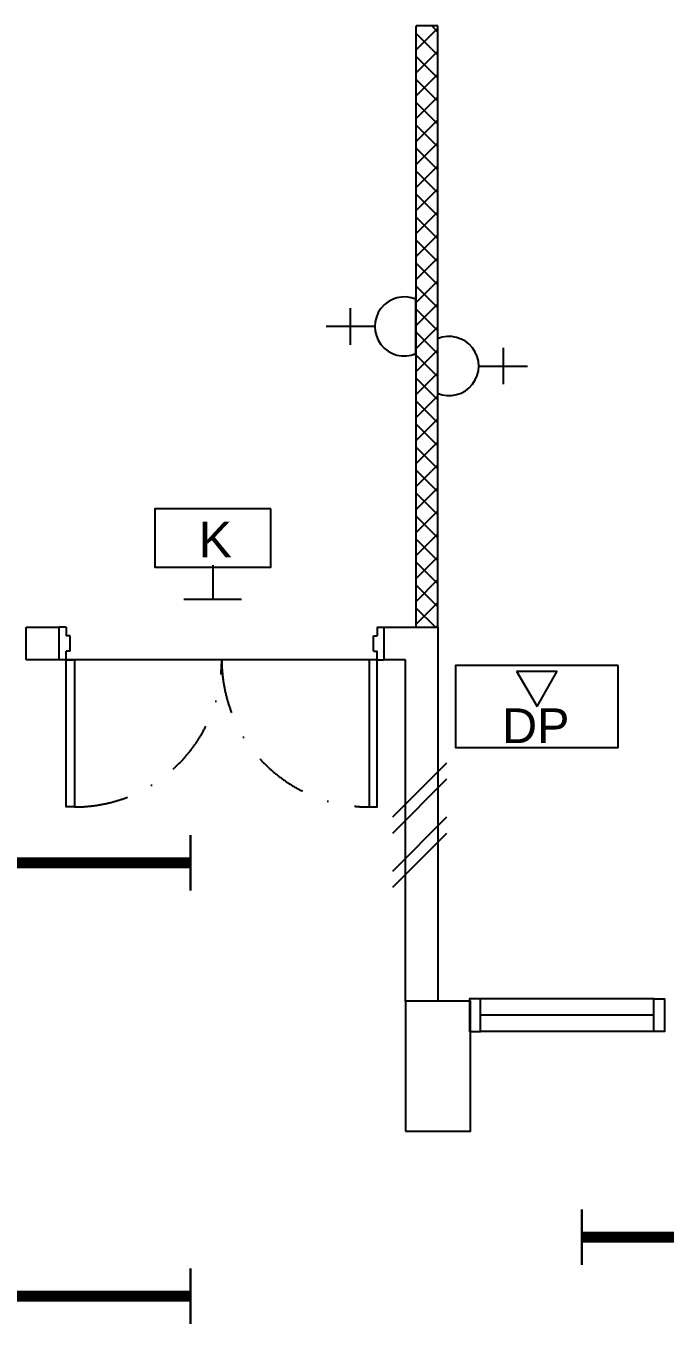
# Model space of a CAD drawing. Header units: inches. Extents: x -106706990 to 300603, y -86718466 to 1728185.
# Drawn here: x 136757 to 139706, y 38415 to 44410 of the extents above; entities that cross this region are included whole.
import ezdxf

# ---------------------------------------------------------------- set-up
doc = ezdxf.new("R2010")
doc.units = ezdxf.units.IN
doc.header["$MEASUREMENT"] = 0
doc.linetypes.add('DASHDOT', pattern=[1, 0.5, -0.25, 0, -0.25])
doc.linetypes.add('DASHED2', pattern=[0.375, 0.25, -0.125])
for name, color, linetype in [('A-COLUMN', 3, 'Continuous'), ('A-DOOR', 9, 'Continuous'), ('A-HATCH', 8, 'Continuous'), ('A-PARTITION', 4, 'Continuous'), ('A-TXTBOMBA', 7, 'Continuous'), ('A-WALL', 1, 'Continuous'), ('A-WIN', 9, 'Continuous'), ('A-WLH', 7, 'Continuous'), ('area', 3, 'Continuous'), ('ELECT', 6, 'Continuous'), ('elk_LAMPU', 6, 'Continuous'), ('lamb(new)', 5, 'Continuous')]:
    doc.layers.add(name, color=color, linetype=linetype)
doc.layers.get('area').off()
doc.layers.get('elk_LAMPU').off()
doc.styles.add('arial', font='arial.ttf')

# ---------------------------------------------------------------- blocks, each defined once
blk = doc.blocks.new('A$C04C40081')
at = {"layer": 'A-WIN', "color": 8}
for p, q in [((850, 150), (50, 150)), ((850, 75), (50, 75)), ((850, 0), (50, 0))]:
    blk.add_line(p, q, dxfattribs=at)
at = {"layer": 'A-WIN', "color": 8, "linetype": 'Continuous'}
for points in [[(50, 150), (0, 150), (0, 0), (50, 0)], [(850, 150), (900, 150), (900, 0), (850, 0)]]:
    blk.add_lwpolyline(points, close=True, dxfattribs=at)
blk = doc.blocks.new('A$C49831240')
at = {"layer": 'A-WLH', "color": 8}
for p, q in [((250, 575), (0, 325)), ((250, 500), (0, 250)), ((250, 325), (0, 75)), ((250, 250), (0, 0))]:
    blk.add_line(p, q, dxfattribs=at)
blk = doc.blocks.new('A$C28642CDE')
at = {"layer": 'A-DOOR', "color": 8}
for p, q in [((32, 150), (0, 150)), ((0, 150), (0, 0)), ((32, 150), (32, 110)), ((1468, 150), (1500, 150)), ((1468, 150), (1468, 110)), ((1500, 150), (1500, 0)), ((50, 110), (32, 110)), ((50, 110), (50, 40)), ((1450, 110), (1450, 40)), ((1450, 110), (1468, 110)), ((50, 40), (32, 40)), ((32, 0), (32, 40)), ((1450, 40), (1468, 40)), ((1468, 0), (1468, 40)), ((32, 0), (0, 0)), ((1468, 0), (1500, 0))]:
    blk.add_line(p, q, dxfattribs=at)
for points in [[(32, 150), (70, 150), (70, 828.9), (32, 828.9)], [(1468, 150), (1430, 150), (1430, 828.9), (1468, 828.9)]]:
    blk.add_lwpolyline(points, close=True, dxfattribs=at)
at = {"layer": 'A-DOOR', "color": 8, "linetype": 'DASHDOT', "ltscale": 500}
for centre, start, end in [((71.9, 150.8), 359.93222, 90.15739), ((1428.1, 150.8), 89.84261, 180.06778)]:
    blk.add_arc(centre, 678.1, start, end, dxfattribs=at)
blk = doc.blocks.new('YBC 136')
at = {"layer": 'lamb(new)'}
for points, const_width in [([(86612635.7, -1195077), (86612635.7, -1195333.2)], 10.2), ([(86613855.7, -1195077), (86613855.7, -1195333.2)], 10.2), ([(86612635.7, -1195205.1), (86613855.7, -1195205.1)], 50.8)]:
    blk.add_lwpolyline(points, dxfattribs=dict(at, const_width=const_width))
blk = doc.blocks.new('*U504')
at = {"layer": 'lamb(new)', "rotation": 90}
blk.add_blockref('YBC 136', (-1195205.1, -86613245.7, -4.3), dxfattribs=at)
blk = doc.blocks.new('*U505')
at = {"layer": 'lamb(new)', "color": 0, "linetype": 'ByBlock', "lineweight": -2, "transparency": 16777216}
for p in [(0, 2500), (2000, 2500), (0, 0), (2000, 0)]:
    blk.add_blockref('*U504', p, dxfattribs=at)
blk = doc.blocks.new('*U506')
at = {"layer": 'lamb(new)'}
blk.add_blockref('YBC 136', (-86613245.7, 1195205.1, -4.3), dxfattribs=at)
blk = doc.blocks.new('*U507')
at = {"layer": 'lamb(new)', "color": 0, "linetype": 'ByBlock', "lineweight": -2, "transparency": 16777216}
blk.add_blockref('*U506', (0, 0), dxfattribs=at)
blk = doc.blocks.new('eexit')
at = {"layer": 'A-TXTBOMBA', "color": 3, "linetype": 'Continuous'}
for p, q in [((86699881.6, -1206011.4), (86699881.6, -1206171.1)), ((86700014.7, -1206171.1), (86699748.5, -1206171.1))]:
    blk.add_line(p, q, dxfattribs=at)
at = {"layer": 'A-TXTBOMBA', "color": 3}
blk.add_lwpolyline([(86700150.4, -1205751.4), (86699613.9, -1205751.4), (86699613.9, -1206021.7), (86700150.4, -1206021.7)], close=True, dxfattribs=at)
at = {"layer": 'A-TXTBOMBA', "color": 3, "style": 'arial'}
blk.add_text('K', height=164.8, dxfattribs=at).set_placement((86699817.1, -1205976.5))
blk = doc.blocks.new('SOCKET(in)')
at = {"layer": 'ELECT', "color": 6}
for p, q in [((86605160, -1198079.2), (86605160, -1197854.2)), ((86605075.7, -1197966.7), (86605244.4, -1197966.7)), ((86605023.6, -1198269), (86605296.4, -1198269))]:
    blk.add_line(p, q, dxfattribs=at)
blk.add_arc((86605160, -1198215.6), 136.4, 336.97635, 203.02365, dxfattribs=at)

msp = doc.modelspace()

# ---------------------------------------------------------------- hatches: boundary and pattern name
at = {"layer": 'A-HATCH'}
h = msp.add_hatch(dxfattribs=at)
h.set_pattern_fill('ANSI37', color=8, scale=600)
h.set_pattern_definition([(45, (114889.65, -264791.58), (-53.033009, 53.033009), []), (135, (114889.65, -264791.58), (-53.033009, -53.033009), [])])
h.paths.add_polyline_path([(138657.8, 44409.7), (138557.8, 44409.7), (138557.8, 41634.7), (138657.8, 41634.7)])

# ---------------------------------------------------------------- linework, layer by layer
at = {"color": 8}
msp.add_line((138375.8, 41484.7), (136939.8, 41484.7), dxfattribs=at)
at = {"layer": 'A-COLUMN', "color": 8}
msp.add_lwpolyline([(138507.8, 39309.7), (138807.8, 39309.7), (138807.8, 39909.7), (138507.8, 39909.7)], close=True, dxfattribs=at)
at = {"layer": 'A-PARTITION', "color": 8}
for p, q in [((138557.8, 41634.7), (138557.8, 44409.7)), ((138657.8, 44409.7), (138557.8, 44409.7)), ((138657.8, 41634.7), (138657.8, 44409.7))]:
    msp.add_line(p, q, dxfattribs=at)
at = {"layer": 'A-TXTBOMBA', "color": 8}
for p, q in [((139020.5, 41433), (139116.2, 41269.9)), ((139020.5, 41433), (139208.8, 41433)), ((139116.2, 41269.9), (139208.8, 41433))]:
    msp.add_line(p, q, dxfattribs=at)
msp.add_lwpolyline([(139489.6, 41458.6), (138739.6, 41458.6), (138739.6, 41080.8), (139489.6, 41080.8)], close=True, dxfattribs=at)
at = {"layer": 'A-WALL', "color": 8}
for p, q in [((136757.8, 41634.7), (136907.8, 41634.7)), ((136757.8, 41484.7), (136757.8, 41634.7)), ((136907.8, 41634.7), (136907.8, 41484.7)), ((138407.8, 41634.7), (138657.8, 41634.7)), ((138407.8, 41634.7), (138407.8, 41484.7)), ((138657.8, 41634.7), (138657.8, 41484.7)), ((138657.8, 41634.7), (138657.8, 39909.7)), ((136907.8, 41484.7), (136757.8, 41484.7)), ((138507.8, 41484.7), (138407.8, 41484.7)), ((138507.8, 39909.7), (138507.8, 41484.7))]:
    msp.add_line(p, q, dxfattribs=at)

# ---------------------------------------------------------------- block references
at = {"layer": 'A-DOOR', "color": 8, "rotation": 180}
msp.add_blockref('A$C28642CDE', (138410, 41634.8), dxfattribs=at)
at = {"layer": 'A-WIN', "color": 8}
msp.add_blockref('A$C04C40081', (138804.3, 39770.2), dxfattribs=at)
at = {"layer": 'A-WLH', "color": 8}
msp.add_blockref('A$C49831240', (138447.8, 40433.4), dxfattribs=at)
at = {"layer": 'area'}
msp.add_blockref('eexit', (-86562263.3, 1247933.6), dxfattribs=at)
at = {"layer": 'elk_LAMPU', "color": 0, "linetype": 'DASHED2', "lineweight": 18}
for p, rotation in [((-1059712.6, -86562136.8), 90), ((1336925.4, 86648000.5), 270)]:
    msp.add_blockref('SOCKET(in)', p, dxfattribs=dict(at, rotation=rotation))
at = {"layer": 'lamb(new)', "rotation": 90}
msp.add_blockref('*U505', (136905.5, 38548.3, 4.3), dxfattribs=at)
at = {"layer": 'lamb(new)'}
msp.add_blockref('*U507', (139932.5, 38820.6, 4.3), dxfattribs=at)

# ---------------------------------------------------------------- texts
at = {"layer": 'A-TXTBOMBA', "color": 8, "style": 'arial'}
msp.add_text('DP', height=160, dxfattribs=at).set_placement((138954.5, 41100.7))

doc.saveas('drawing.dxf')
